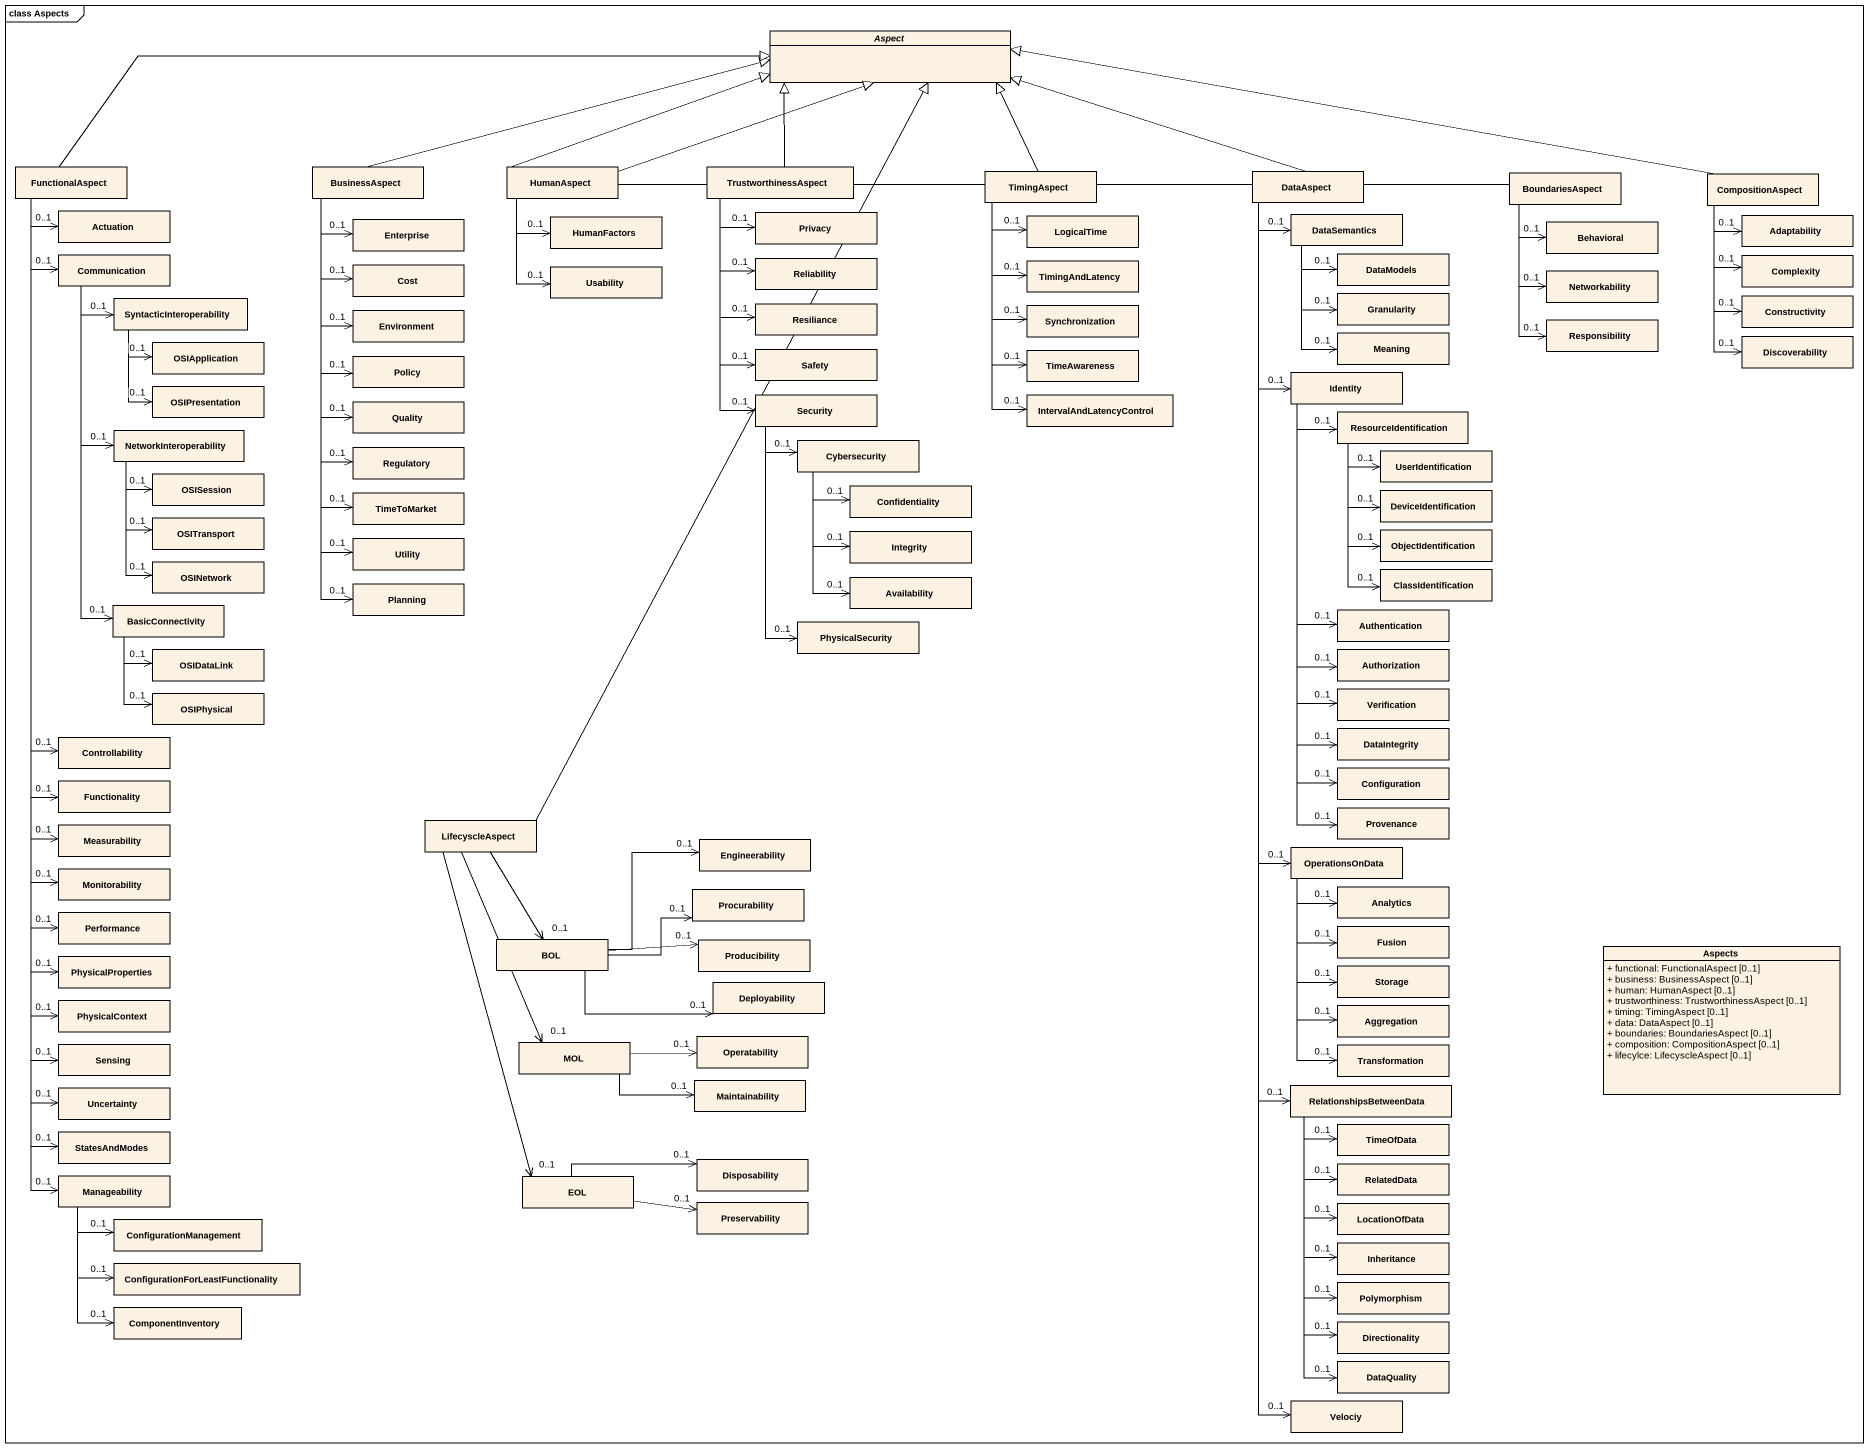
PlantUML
@startuml
mainframe class Aspects
hide circle
hide empty members
skinparam classAttributeIconSize 0
abstract class Aspect
class FunctionalAspect
class BusinessAspect
class HumanAspect
class TrustworthinessAspect
class TimingAspect
class DataAspect
class BoundariesAspect
class CompositionAspect
class Actuation
class Enterprise
class HumanFactors
class Privacy
class LogicalTime
class DataSemantics
class Behavioral
class Adaptability
class Communication
class Cost
class Usability
class Reliability
class TimingAndLatency
class DataModels
class Networkability
class Complexity
class SyntacticInteroperability
class Environment
class Resiliance
class Synchronization
class Granularity
class Responsibility
class Constructivity
class OSIApplication
class Policy
class Safety
class TimeAwareness
class Meaning
class Discoverability
class OSIPresentation
class Security
class IntervalAndLatencyControl
class Identity
class NetworkInteroperability
class Quality
class ResourceIdentification
class OSISession
class Regulatory
class Cybersecurity
class UserIdentification
class TimeToMarket
class Confidentiality
class DeviceIdentification
class OSITransport
class Utility
class Integrity
class ObjectIdentification
class OSINetwork
class Planning
class Availability
class ClassIdentification
class BasicConnectivity
class PhysicalSecurity
class Authentication
class OSIDataLink
class Authorization
class OSIPhysical
class Verification
class Controllability
class DataIntegrity
class Functionality
class Configuration
class LifecyscleAspect
class Provenance
class Measurability
class Engineerability
class OperationsOnData
class Monitorability
class Procurability
class Analytics
class Performance
class BOL
class Producibility
class Fusion
class PhysicalProperties
class "Storage" as Storage_
class Aspects {
  + functional: FunctionalAspect [0..1]
  + business: BusinessAspect [0..1]
  + human: HumanAspect [0..1]
  + trustworthiness: TrustworthinessAspect [0..1]
  + timing: TimingAspect [0..1]
  + data: DataAspect [0..1]
  + boundaries: BoundariesAspect [0..1]
  + composition: CompositionAspect [0..1]
  + lifecylce: LifecyscleAspect [0..1]
}
class PhysicalContext
class Deployability
class Aggregation
class Sensing
class MOL
class Operatability
class Transformation
class Uncertainty
class Maintainability
class RelationshipsBetweenData
class StatesAndModes
class TimeOfData
class Disposability
class RelatedData
class Manageability
class EOL
class Preservability
class LocationOfData
class ConfigurationManagement
class Inheritance
class "ConfigurationForLeastFunctionality" as ConfigurationForLeastFunctio
class Polymorphism
class ComponentInventory
class Directionality
class DataQuality
class Velociy
FunctionalAspect -right-|> Aspect
FunctionalAspect --> "0..1" Actuation
FunctionalAspect --> "0..1" Communication
FunctionalAspect --> "0..1" Controllability
FunctionalAspect --> "0..1" Functionality
FunctionalAspect --> "0..1" Measurability
FunctionalAspect --> "0..1" Monitorability
FunctionalAspect --> "0..1" Performance
FunctionalAspect --> "0..1" PhysicalProperties
FunctionalAspect --> "0..1" PhysicalContext
FunctionalAspect --> "0..1" Sensing
FunctionalAspect --> "0..1" Uncertainty
FunctionalAspect --> "0..1" StatesAndModes
FunctionalAspect --> "0..1" Manageability
BusinessAspect -right-|> Aspect
BusinessAspect --> "0..1" Enterprise
BusinessAspect --> "0..1" Cost
BusinessAspect --> "0..1" Environment
BusinessAspect --> "0..1" Policy
BusinessAspect --> "0..1" Quality
BusinessAspect --> "0..1" Regulatory
BusinessAspect --> "0..1" TimeToMarket
BusinessAspect --> "0..1" Utility
BusinessAspect --> "0..1" Planning
HumanAspect -right-|> Aspect
HumanAspect --> "0..1" HumanFactors
HumanAspect --> "0..1" Usability
TrustworthinessAspect -up-|> Aspect
TrustworthinessAspect --> "0..1" Privacy
TrustworthinessAspect --> "0..1" Reliability
TrustworthinessAspect --> "0..1" Resiliance
TrustworthinessAspect --> "0..1" Safety
TrustworthinessAspect --> "0..1" Security
TimingAspect -up-|> Aspect
TimingAspect --> "0..1" LogicalTime
TimingAspect --> "0..1" TimingAndLatency
TimingAspect --> "0..1" Synchronization
TimingAspect --> "0..1" TimeAwareness
TimingAspect --> "0..1" IntervalAndLatencyControl
DataAspect -left-|> Aspect
DataAspect --> "0..1" DataSemantics
DataAspect --> "0..1" Identity
DataAspect --> "0..1" OperationsOnData
DataAspect --> "0..1" RelationshipsBetweenData
DataAspect --> "0..1" Velociy
BoundariesAspect -left-|> Aspect
BoundariesAspect --> "0..1" Behavioral
BoundariesAspect --> "0..1" Networkability
BoundariesAspect --> "0..1" Responsibility
CompositionAspect -left-|> Aspect
CompositionAspect --> "0..1" Adaptability
CompositionAspect --> "0..1" Complexity
CompositionAspect --> "0..1" Constructivity
CompositionAspect --> "0..1" Discoverability
DataSemantics --> "0..1" DataModels
DataSemantics --> "0..1" Granularity
DataSemantics --> "0..1" Meaning
Communication --> "0..1" SyntacticInteroperability
Communication --> "0..1" NetworkInteroperability
Communication --> "0..1" BasicConnectivity
SyntacticInteroperability --> "0..1" OSIApplication
SyntacticInteroperability --> "0..1" OSIPresentation
Security --> "0..1" Cybersecurity
Security --> "0..1" PhysicalSecurity
Identity --> "0..1" ResourceIdentification
Identity --> "0..1" Authentication
Identity --> "0..1" Authorization
Identity --> "0..1" Verification
Identity --> "0..1" DataIntegrity
Identity --> "0..1" Configuration
Identity --> "0..1" Provenance
NetworkInteroperability --> "0..1" OSISession
NetworkInteroperability --> "0..1" OSITransport
NetworkInteroperability --> "0..1" OSINetwork
ResourceIdentification --> "0..1" UserIdentification
ResourceIdentification --> "0..1" DeviceIdentification
ResourceIdentification --> "0..1" ObjectIdentification
ResourceIdentification --> "0..1" ClassIdentification
Cybersecurity --> "0..1" Confidentiality
Cybersecurity --> "0..1" Integrity
Cybersecurity --> "0..1" Availability
BasicConnectivity --> "0..1" OSIDataLink
BasicConnectivity --> "0..1" OSIPhysical
LifecyscleAspect -up-|> Aspect
LifecyscleAspect --> "0..1" BOL
LifecyscleAspect --> "0..1" MOL
LifecyscleAspect --> "0..1" EOL
OperationsOnData --> "0..1" Analytics
OperationsOnData --> "0..1" Fusion
OperationsOnData --> "0..1" Storage_
OperationsOnData --> "0..1" Aggregation
OperationsOnData --> "0..1" Transformation
BOL -right-> "0..1" Engineerability
BOL -right-> "0..1" Procurability
BOL -right-> "0..1" Producibility
BOL -right-> "0..1" Deployability
MOL -right-> "0..1" Operatability
MOL -right-> "0..1" Maintainability
RelationshipsBetweenData --> "0..1" TimeOfData
RelationshipsBetweenData --> "0..1" RelatedData
RelationshipsBetweenData --> "0..1" LocationOfData
RelationshipsBetweenData --> "0..1" Inheritance
RelationshipsBetweenData --> "0..1" Polymorphism
RelationshipsBetweenData --> "0..1" Directionality
RelationshipsBetweenData --> "0..1" DataQuality
Manageability -right-> "0..1" ConfigurationManagement
Manageability --> "0..1" ConfigurationForLeastFunctio
Manageability --> "0..1" ComponentInventory
EOL -right-> "0..1" Disposability
EOL -right-> "0..1" Preservability
@enduml
